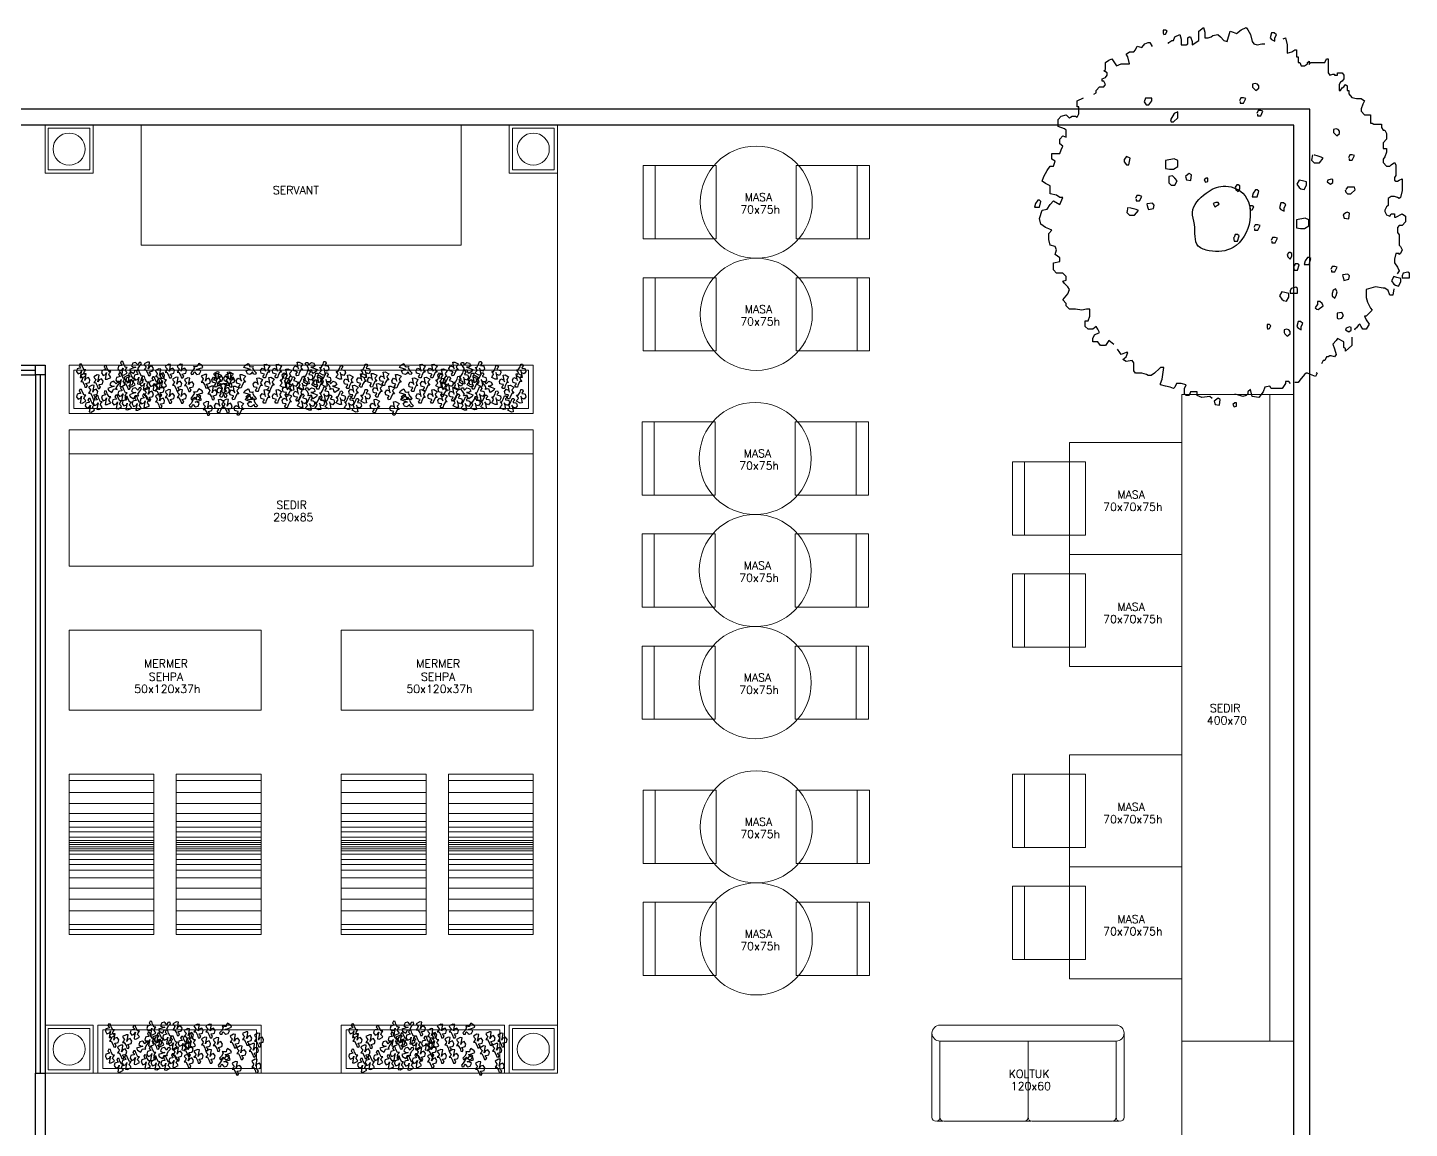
# Model space of a CAD drawing. Header units: centimetres. Extents: x 25718 to 30447, y -4730 to -3356.
# Drawn here: x 29584 to 30447, y -4043 to -3356 of the extents above; entities that cross this region are included whole.
import ezdxf
from ezdxf.enums import TextEntityAlignment as Align

# ---------------------------------------------------------------- set-up
doc = ezdxf.new("R2010")
doc.units = ezdxf.units.CM
doc.linetypes.add('HIDDEN', pattern=[9.525, 6.35, -3.175])
for name, color, linetype in [('HANE_cam', 1, 'Continuous'), ('HANE_kapı', 2, 'Continuous'), ('HANE_merdiven', 3, 'Continuous'), ('mn-yazı2', 11, 'Continuous')]:
    doc.layers.add(name, color=color, linetype=linetype)
doc.layers.add('mn-tefris', color=241, linetype='Continuous', lineweight=20)
doc.styles.add('gotic', font='romanstw.shx', dxfattribs={"width": 0.8})

# ---------------------------------------------------------------- blocks, each defined once
blk = doc.blocks.new('SAND6')
blk.add_line((0.2286, 0.381), (-0.2286, 0.381))
at = {"linetype": 'HIDDEN'}
for p, q in [((-0.2286, 0), (-0.2286, 0.1)), ((0.2286, 0.1), (0.2286, 0)), ((0.2286, 0), (-0.2286, 0))]:
    blk.add_line(p, q, dxfattribs=at)
blk.add_lwpolyline([(0.2286, 0.1), (0.2286, 0.4572), (-0.2286, 0.4572), (-0.2286, 0.1)])
blk = doc.blocks.new('KLT2')
for p, q in [((0.55, -0.05), (-0.55, -0.05)), ((-0.6, -0.625), (-0.6, -0.1)), ((-0.55, -0.15), (0.55, -0.15)), ((-0.55, -0.625), (-0.55, -0.15)), ((0, -0.625), (0, -0.15)), ((0.55, -0.625), (0.55, -0.15)), ((0.6, -0.625), (0.6, -0.1)), ((-0.5304, -0.65), (-0.5694, -0.65)), ((-0.025, -0.65), (-0.525, -0.65)), ((-0.0196, -0.65), (0.0194, -0.65)), ((0.525, -0.65), (0.025, -0.65)), ((0.5696, -0.65), (0.5306, -0.65))]:
    blk.add_line(p, q)
for centre, radius, start, end in [((-0.55, -0.1), 0.05, 90, 270), ((0.55, -0.1), 0.05, 270, 90), ((-0.575, -0.625), 0.025, 180, 0), ((-0.525, -0.625), 0.025, 180, 270), ((-0.025, -0.625), 0.025, 270, 0), ((0.025, -0.625), 0.025, 180, 270.00025), ((0.525, -0.625), 0.025, 270, 0), ((0.575, -0.625), 0.025, 180, 0)]:
    blk.add_arc(centre, radius, start, end)
blk = doc.blocks.new('BRANCHS', base_point=(1.485, 0.588))
for p, q in [((1.515, 0.652), (1.486, 0.637)), ((1.486, 0.637), (1.492, 0.625)), ((1.497, 0.601), (1.486, 0.588)), ((1.486, 0.588), (1.5, 0.588)), ((1.492, 0.625), (1.502, 0.614)), ((1.502, 0.614), (1.497, 0.601)), ((1.5, 0.588), (1.514, 0.563)), ((1.531, 0.65), (1.515, 0.652)), ((1.52, 0.596), (1.526, 0.621)), ((1.529, 0.612), (1.52, 0.596)), ((1.526, 0.621), (1.531, 0.65)), ((1.549, 0.62), (1.529, 0.612)), ((1.529, 0.572), (1.548, 0.576)), ((1.531, 0.565), (1.529, 0.572)), ((1.548, 0.576), (1.557, 0.579)), ((1.562, 0.6), (1.549, 0.62)), ((1.557, 0.579), (1.562, 0.6)), ((1.514, 0.563), (1.521, 0.541)), ((1.521, 0.541), (1.534, 0.54)), ((1.541, 0.554), (1.531, 0.565)), ((1.534, 0.54), (1.541, 0.554))]:
    blk.add_line(p, q)

msp = doc.modelspace()

# ---------------------------------------------------------------- linework, layer by layer
for points in [[(30293.43, -3359.12), (30293.84, -3360.17), (30294.86, -3359.87), (30295.88, -3358.07), (30294.86, -3357.32), (30293.43, -3357.32)], [(30360.22, -3362.12), (30361.04, -3363.18), (30363.07, -3364.23), (30363.07, -3362.12), (30364.09, -3360.32), (30362.67, -3359.12), (30361.04, -3359.12)], [(30349.23, -3392.89), (30349.84, -3393.64), (30351.26, -3394.99), (30353.1, -3393.64), (30353.1, -3392.14), (30352.28, -3391.09), (30350.86, -3390.64), (30349.23, -3391.09), (30349.23, -3391.09)], [(30281.42, -3402.2), (30282.84, -3404), (30284.47, -3404), (30286.31, -3401.6), (30286.31, -3399.79), (30283.86, -3399.79), (30282.44, -3399.79)], [(30297.91, -3413.3), (30298.32, -3414.65), (30299.75, -3414.65), (30302.6, -3412.1), (30302.6, -3408.35), (30300.15, -3409.4)], [(30399.73, -3421.25), (30400.34, -3422.01), (30401.76, -3423.36), (30403.59, -3422.01), (30403.59, -3420.5), (30402.78, -3419.45), (30401.36, -3419), (30399.73, -3419.45), (30399.73, -3419.45)], [(30269, -3438.06), (30269, -3439.71), (30270.42, -3441.52), (30271.85, -3441.52), (30272.87, -3437.31), (30270.42, -3436.26)], [(30294.86, -3438.81), (30294.86, -3443.77), (30297.3, -3444.22), (30299.75, -3444.22), (30302.6, -3442.42), (30302.6, -3438.81), (30300.15, -3437.76)], [(30296.89, -3448.72), (30296.89, -3452.62), (30298.32, -3454.12), (30300.76, -3454.12), (30302.19, -3451.57), (30300.76, -3449.77), (30299.13, -3448.42)], [(30307.28, -3448.72), (30307.89, -3450.82), (30310.74, -3451.27), (30311.15, -3447.67), (30309.72, -3446.92), (30308.91, -3447.37)], [(30318.89, -3450.82), (30319.9, -3452.32), (30321.33, -3451.87), (30321.33, -3449.77), (30320.31, -3449.77)], [(30378.35, -3455.62), (30379.36, -3456.37), (30381.4, -3456.82), (30382.83, -3454.27), (30382.83, -3452.02), (30380.38, -3451.42), (30378.35, -3450.97), (30376.92, -3453.52)], [(30396.26, -3451.12), (30395.86, -3452.17), (30397.89, -3453.52), (30399.32, -3452.47), (30399.32, -3450.67), (30398.3, -3450.37)], [(30338.43, -3455.32), (30338.84, -3456.82), (30340.27, -3458.17), (30341.29, -3456.37), (30341.29, -3454.57), (30340.27, -3453.97), (30339.45, -3453.97)], [(30349.63, -3459.22), (30349.02, -3461.48), (30351.06, -3461.48), (30352.08, -3461.48), (30353.1, -3457.87), (30352.08, -3457.12), (30351.06, -3457.12)], [(30213.61, -3465.68), (30213, -3467.93), (30215.04, -3467.93), (30216.06, -3467.93), (30217.07, -3464.33), (30216.06, -3463.58), (30215.04, -3463.58)], [(30324.59, -3465.53), (30325.61, -3467.63), (30328.46, -3465.98), (30327.64, -3464.93), (30326.22, -3464.93)], [(30347.6, -3468.83), (30348, -3469.88), (30349.02, -3469.58), (30350.04, -3467.78), (30349.02, -3467.03), (30347.6, -3467.03)], [(30366.13, -3468.23), (30366.94, -3469.28), (30368.98, -3470.33), (30368.98, -3468.23), (30370, -3466.43), (30368.57, -3465.23), (30366.94, -3465.23)], [(30376.72, -3475.88), (30376.72, -3480.84), (30379.16, -3481.29), (30381.6, -3481.29), (30384.45, -3479.48), (30384.45, -3475.88), (30382.01, -3474.83)], [(30405.83, -3472.73), (30406.45, -3474.83), (30409.3, -3475.28), (30409.7, -3471.68), (30408.28, -3470.93), (30407.46, -3471.38)], [(30370.91, -3497.49), (30371.31, -3498.99), (30372.74, -3500.35), (30373.76, -3498.54), (30373.76, -3496.74), (30372.74, -3496.14), (30371.92, -3496.14)], [(30382.1, -3501.4), (30381.49, -3503.65), (30383.53, -3503.65), (30384.55, -3503.65), (30385.57, -3500.04), (30384.55, -3499.29), (30383.53, -3499.29)], [(30437.4, -3515.95), (30438.42, -3516.7), (30440.45, -3517.15), (30441.88, -3514.6), (30441.88, -3512.35), (30439.43, -3511.75), (30437.4, -3511.3), (30435.97, -3513.85)], [(30442.69, -3512.05), (30444.73, -3512.05), (30447.17, -3512.05), (30447.17, -3509.2), (30446.15, -3508.45), (30443.3, -3509.2), (30442.69, -3510.7)], [(30367.44, -3525.41), (30368.46, -3526.16), (30370.5, -3526.61), (30371.92, -3524.06), (30371.92, -3521.81), (30369.48, -3521.21), (30367.44, -3520.76), (30366.02, -3523.31)], [(30372.74, -3521.51), (30374.77, -3521.51), (30377.22, -3521.51), (30377.22, -3518.65), (30376.2, -3517.9), (30373.35, -3518.65), (30372.74, -3520.16)], [(30399.01, -3521.81), (30399.01, -3523.31), (30400.63, -3524.81), (30401.45, -3523.01), (30402.06, -3520.76), (30401.04, -3518.95), (30399.62, -3519.7)], [(30402.06, -3534.11), (30402.06, -3537.26), (30402.87, -3537.56), (30404.91, -3537.26), (30405.93, -3535.46), (30404.91, -3533.66)], [(30358.28, -3542.97), (30358.69, -3544.02), (30359.71, -3543.72), (30360.72, -3541.92), (30359.71, -3541.17), (30358.28, -3541.17)], [(30368.87, -3546.27), (30369.48, -3547.02), (30370.91, -3548.37), (30372.74, -3547.02), (30372.74, -3545.52), (30371.92, -3544.47), (30370.5, -3544.02), (30368.87, -3544.47), (30368.87, -3544.47)], [(30376.81, -3542.37), (30377.62, -3543.42), (30379.66, -3544.47), (30379.66, -3542.37), (30380.68, -3540.57), (30379.25, -3539.36), (30377.62, -3539.36)], [(30407.76, -3543.42), (30407.35, -3544.47), (30409.39, -3545.82), (30410.82, -3544.77), (30410.82, -3542.97), (30409.8, -3542.67)], [(30325.2, -3589.04), (30325.81, -3591.14), (30328.66, -3591.59), (30329.07, -3587.99), (30327.64, -3587.24), (30326.83, -3587.69)], [(30336.81, -3591.14), (30337.82, -3592.64), (30339.25, -3592.19), (30339.25, -3590.09), (30338.23, -3590.09)]]:
    msp.add_lwpolyline(points, close=True)
for points in [[(30296.55, -3365.64), (30296.89, -3365.13), (30298.73, -3363.78), (30299.75, -3363.78), (30300.76, -3361.52), (30303.82, -3360.17), (30304.63, -3363.03), (30304.63, -3366.63), (30305.65, -3366.63), (30307.69, -3366.63), (30308.71, -3365.88), (30308.71, -3362.28), (30309.72, -3361.52), (30310.54, -3361.52), (30311.56, -3364.53), (30311.56, -3366.63), (30315.63, -3363.78), (30315.63, -3357.92), (30318.48, -3355.82), (30319.5, -3358.67), (30319.5, -3362.28), (30321.53, -3362.28), (30321.53, -3362.28), (30323.37, -3361.52), (30324.38, -3360.77), (30327.44, -3360.17), (30329.27, -3361.52), (30331.31, -3363.78), (30333.34, -3364.53), (30335.18, -3357.92), (30337.21, -3358.67), (30339.25, -3359.42), (30342.1, -3357.17), (30345.15, -3355.82), (30346.17, -3357.17), (30348, -3360.17), (30349.02, -3364.53), (30350.04, -3365.88), (30352.08, -3366.63), (30354.93, -3365.88), (30356.96, -3365.88)], [(30250.16, -3397.37), (30251.49, -3396.49), (30251.49, -3394.99), (30253.52, -3392.74), (30254.34, -3392.74), (30255.35, -3392.74), (30256.37, -3392.74), (30257.39, -3391.39), (30256.37, -3389.14), (30255.35, -3389.14), (30255.35, -3387.79), (30257.39, -3387.04), (30258.41, -3385.54), (30258.41, -3384.04), (30256.37, -3382.69), (30256.37, -3382.69), (30256.37, -3382.69), (30257.39, -3381.94), (30257.39, -3380.43), (30257.39, -3377.58), (30259.43, -3376.08), (30261.26, -3375.33), (30264.31, -3379.68), (30267.17, -3378.33), (30272.26, -3378.33), (30271.24, -3373.98), (30270.22, -3372.48), (30272.26, -3370.98), (30275.11, -3370.98), (30276.12, -3369.63), (30277.14, -3367.38), (30279.99, -3368.13), (30282.03, -3365.88), (30284.07, -3365.13), (30285.08, -3365.13), (30286.58, -3367.58)], [(30368.4, -3362.81), (30369.79, -3362.28), (30370.81, -3366.63), (30370.81, -3371.73), (30373.66, -3370.98), (30375.7, -3369.63), (30376.72, -3369.63), (30376.72, -3373.98), (30376.72, -3373.98), (30377.73, -3373.98), (30377.73, -3376.08), (30377.73, -3377.58), (30377.73, -3377.58), (30378.75, -3377.58), (30379.57, -3379.68), (30381.6, -3379.68), (30383.64, -3378.33), (30383.64, -3377.58), (30384.66, -3376.83), (30384.66, -3378.93), (30385.47, -3377.58), (30387.51, -3377.58), (30387.51, -3377.58), (30388.53, -3377.58), (30390.56, -3377.58), (30392.4, -3377.58), (30392.4, -3377.58), (30394.43, -3377.58), (30395.45, -3375.33), (30396.47, -3375.33), (30396.47, -3377.58), (30396.47, -3381.18), (30396.47, -3383.44), (30396.47, -3384.04), (30397.49, -3385.54), (30399.32, -3384.79), (30400.34, -3384.79), (30400.34, -3385.54), (30402.37, -3385.54), (30402.37, -3384.04), (30402.37, -3384.04), (30404.21, -3384.04), (30405.22, -3384.04), (30406.24, -3385.54), (30406.24, -3387.79), (30405.22, -3389.14), (30404.21, -3389.89), (30403.39, -3391.39), (30403.39, -3393.49), (30403.39, -3394.99), (30404.21, -3394.99), (30404.21, -3394.99), (30405.22, -3393.49), (30406.24, -3392.74), (30407.26, -3391.39), (30407.26, -3391.39), (30408.28, -3392.14), (30408.28, -3394.99), (30408.28, -3394.99), (30409.3, -3394.99), (30409.3, -3394.99), (30409.3, -3397.24), (30411.13, -3399.34), (30414.18, -3400.09), (30416.22, -3400.09), (30417.03, -3400.09), (30419.07, -3401.6), (30418.05, -3403.7), (30417.03, -3406.55), (30417.03, -3408.05), (30419.07, -3410.3), (30421.11, -3410.3), (30422.94, -3410.3), (30422.94, -3415.4), (30423.96, -3415.4), (30424.98, -3416), (30427.01, -3416), (30429.86, -3416), (30429.86, -3418.25), (30430.88, -3419.75), (30431.9, -3419.75), (30432.92, -3421.86), (30432.92, -3425.46), (30430.88, -3427.71), (30430.88, -3429.81), (30430.88, -3431.31), (30432.92, -3431.31), (30432.92, -3433.56), (30431.9, -3436.41), (30430.88, -3437.91), (30430.88, -3440.01), (30432.92, -3442.27), (30434.95, -3442.27), (30435.77, -3441.52), (30435.77, -3441.52), (30437.8, -3440.01), (30437.8, -3440.01), (30438.82, -3441.52), (30438.82, -3443.02), (30438.82, -3446.62), (30438.82, -3448.12), (30437.8, -3449.47), (30437.8, -3450.97), (30438.82, -3451.72), (30439.84, -3451.72), (30440.86, -3450.97), (30442.69, -3450.22), (30442.69, -3453.07), (30442.69, -3453.82), (30442.69, -3457.42), (30441.67, -3461.93), (30440.86, -3462.53), (30439.84, -3461.93), (30437.8, -3461.18), (30435.77, -3461.18), (30433.94, -3462.53), (30433.94, -3464.03), (30433.94, -3464.03), (30433.94, -3466.88), (30432.92, -3467.63), (30431.9, -3469.88), (30431.9, -3470.63), (30432.92, -3472.73), (30434.95, -3473.48), (30435.77, -3471.98), (30437.8, -3471.98), (30437.8, -3474.23), (30438.82, -3474.23), (30442.69, -3471.98), (30444.73, -3473.48), (30444.73, -3477.08), (30442.69, -3479.33), (30440.86, -3479.33), (30439.84, -3480.69), (30439.84, -3483.69), (30440.86, -3485.19), (30440.86, -3486.54), (30440.86, -3490.14), (30440.86, -3491.64), (30441.67, -3492.39), (30442.69, -3494.49), (30441.67, -3496.74), (30440.86, -3497.49), (30440.86, -3496.74), (30438.82, -3496.74), (30437.8, -3500.35), (30437.8, -3502.6), (30439.84, -3505.45), (30440.86, -3507.7), (30439.53, -3509.56)], [(30262.57, -3553.66), (30259.43, -3551.22), (30257.39, -3554.22), (30254.34, -3554.22), (30252.5, -3551.97), (30249.45, -3551.97), (30249.45, -3550.47), (30249.45, -3549.87), (30250.47, -3547.62), (30253.52, -3546.12), (30252.5, -3544.02), (30251.49, -3542.52), (30249.45, -3544.02), (30246.6, -3544.02), (30244.56, -3542.52), (30244.56, -3538.91), (30246.6, -3538.91), (30247.62, -3535.91), (30247.62, -3531.56), (30245.58, -3531.56), (30242.53, -3532.31), (30238.66, -3531.56), (30234.79, -3531.56), (30232.75, -3529.46), (30232.75, -3527.96), (30230.72, -3525.86), (30233.77, -3522.11), (30234.79, -3519.25), (30233.77, -3517.75), (30231.73, -3515.65), (30230.72, -3514.15), (30232.75, -3513.4), (30232.75, -3511.3), (30230.72, -3509.05), (30226.85, -3509.05), (30224.81, -3506.95), (30224.81, -3502.6), (30228.88, -3501.85), (30228.88, -3499.59), (30225.83, -3497.49), (30226.85, -3494.49), (30225.83, -3492.39), (30222.77, -3491.64), (30221.96, -3488.04), (30221.96, -3484.44), (30223.79, -3482.19), (30221.96, -3481.44), (30219.92, -3480.69), (30216.87, -3478.58), (30216.06, -3474.98), (30217.89, -3469.88), (30220.94, -3469.13), (30222.77, -3466.28), (30224.81, -3464.03), (30228.88, -3466.28), (30230.72, -3461.93), (30228.88, -3461.93), (30226.85, -3460.42), (30222.77, -3459.67), (30222.77, -3456.82), (30222.77, -3454.57), (30219.92, -3453.07), (30217.89, -3451.72), (30218.91, -3448.72), (30220.94, -3445.12), (30222.77, -3442.27), (30224.81, -3442.27), (30225.83, -3439.26), (30223.79, -3437.91), (30223.79, -3434.31), (30226.85, -3434.31), (30228.88, -3434.31), (30229.7, -3432.06), (30230.72, -3429.81), (30228.88, -3428.46), (30228.88, -3425.46), (30230.72, -3423.36), (30232.75, -3424.11), (30232.75, -3419.75), (30231.73, -3419), (30227.87, -3417.5), (30227.87, -3416), (30227.87, -3413.15), (30229.7, -3411.05), (30232.75, -3410.3), (30234.79, -3412.4), (30235.6, -3411.65), (30236.62, -3411.05), (30238.66, -3411.05), (30239.68, -3411.65), (30240.69, -3409.55), (30240.69, -3405.2), (30239.68, -3405.2), (30239.68, -3401.6), (30243.72, -3399.73)], [(30341.49, -3401.9), (30341.49, -3402.95), (30343.53, -3402.95), (30344.95, -3400.09), (30343.53, -3399.64), (30341.9, -3399.64), (30341.08, -3401.44)], [(30352.28, -3409.85), (30352.28, -3410.9), (30354.32, -3410.9), (30355.74, -3408.05), (30354.32, -3407.6), (30352.69, -3407.6), (30351.87, -3409.4)], [(30386.69, -3435.21), (30386.08, -3438.51), (30387.71, -3440.16), (30390.97, -3440.16), (30393.41, -3437.31), (30391.99, -3436.71), (30389.54, -3435.96), (30388.12, -3435.51), (30387.71, -3435.51)], [(30409.5, -3437.46), (30409.5, -3438.51), (30411.54, -3438.51), (30412.96, -3435.66), (30411.54, -3435.21), (30409.91, -3435.21), (30409.09, -3437.01)], [(30276.53, -3462.98), (30276.53, -3464.03), (30278.57, -3464.03), (30279.99, -3461.18), (30278.57, -3460.72), (30276.94, -3460.72), (30276.12, -3462.53)], [(30407.06, -3457.12), (30407.46, -3458.47), (30408.48, -3459.67), (30410.52, -3459.67), (30413.37, -3457.12), (30412.96, -3455.32), (30410.93, -3455.32), (30408.48, -3455.32), (30407.46, -3456.82)], [(30271.24, -3467.93), (30270.63, -3471.23), (30272.26, -3472.88), (30275.51, -3472.88), (30277.96, -3470.03), (30276.53, -3469.43), (30274.09, -3468.68), (30272.66, -3468.23), (30272.26, -3468.23)], [(30283.25, -3466.13), (30283.86, -3468.23), (30284.27, -3469.43), (30287.32, -3468.68), (30287.73, -3466.58), (30286.71, -3465.38), (30283.25, -3465.83)], [(30337.42, -3486.84), (30337.82, -3489.09), (30339.86, -3489.09), (30340.88, -3485.79), (30339.86, -3485.04), (30338.43, -3485.04), (30337.82, -3486.84)], [(30350.45, -3481.14), (30350.45, -3482.19), (30352.48, -3482.19), (30353.91, -3479.33), (30352.48, -3478.88), (30350.86, -3478.88), (30350.04, -3480.69)], [(30361.24, -3489.09), (30361.24, -3490.14), (30363.28, -3490.14), (30364.7, -3487.29), (30363.28, -3486.84), (30361.65, -3486.84), (30360.83, -3488.64)], [(30374.77, -3505), (30375.18, -3507.25), (30377.22, -3507.25), (30378.24, -3503.95), (30377.22, -3503.2), (30375.79, -3503.2), (30375.18, -3505)], [(30398.6, -3507.25), (30398.6, -3508.3), (30400.63, -3508.3), (30402.06, -3505.45), (30400.63, -3505), (30399.01, -3505), (30398.19, -3506.8)], [(30405.32, -3510.4), (30405.93, -3512.5), (30406.34, -3513.7), (30409.39, -3512.95), (30409.8, -3510.85), (30408.78, -3509.65), (30405.32, -3510.1)], [(30437.56, -3519), (30436.79, -3522.86), (30434.95, -3522.86), (30433.94, -3520.01), (30431.9, -3518.5), (30430.88, -3518.5), (30425.99, -3517.75), (30420.09, -3519.25), (30420.09, -3522.11), (30420.09, -3524.36), (30421.11, -3527.21), (30422.94, -3530.96), (30423.96, -3532.31), (30420.09, -3535.91), (30419.07, -3535.91), (30420.09, -3538.16), (30422.12, -3541.02), (30420.09, -3544.02), (30418.05, -3544.02), (30417.03, -3542.52), (30416.22, -3541.02), (30415.2, -3541.77), (30414.18, -3543.27), (30413.17, -3544.02), (30412.88, -3544.63)], [(30388.42, -3530.81), (30389.44, -3531.56), (30390.25, -3531.86), (30393.3, -3529.46), (30392.69, -3527.96), (30391.27, -3526.91), (30389.84, -3526.91), (30389.84, -3528.71), (30388.42, -3530.51)], [(30411.13, -3549.12), (30411.13, -3551.22), (30411.13, -3554.22), (30407.26, -3557.82), (30407.26, -3557.82), (30407.26, -3556.32), (30406.24, -3555.57), (30406.24, -3555.57), (30406.24, -3554.82), (30406.24, -3551.97), (30402.37, -3549.87), (30402.37, -3549.87), (30401.36, -3551.22), (30399.32, -3553.47), (30400.34, -3556.32), (30401.36, -3559.93), (30400.34, -3561.43), (30398.3, -3560.68), (30397.49, -3560.68), (30396.47, -3561.43), (30395.45, -3561.43), (30394.43, -3563.68), (30393.41, -3563.68), (30392.36, -3565.76)], [(30324.03, -3587.28), (30322.55, -3586.19), (30317.46, -3586.79), (30314.61, -3585.44), (30314.61, -3583.19), (30313.59, -3583.19), (30310.54, -3583.19), (30309.72, -3585.44), (30307.69, -3585.44), (30306.67, -3584.69), (30306.67, -3582.44), (30306.67, -3581.09), (30307.69, -3578.83), (30304.63, -3578.08), (30301.78, -3578.08), (30300.76, -3580.34), (30299.75, -3581.09), (30297.71, -3580.34), (30294.86, -3579.59), (30291.8, -3578.83), (30291.8, -3578.08), (30292.82, -3575.23), (30293.84, -3568.03), (30291.8, -3568.03), (30290.99, -3568.63), (30287.94, -3571.63), (30285.9, -3572.98), (30284.07, -3572.98), (30283.05, -3572.38), (30279.99, -3571.63), (30276.12, -3571.63), (30275.11, -3570.13), (30275.11, -3568.63), (30275.11, -3565.03), (30274.09, -3563.68), (30270.22, -3564.28), (30268.18, -3562.93), (30269.2, -3562.18), (30270.22, -3561.43), (30271.24, -3558.57), (30270.22, -3558.57), (30267.17, -3559.93), (30266.35, -3558.57), (30264.96, -3556.59)], [(30388.88, -3571.15), (30389.54, -3571.63), (30388.53, -3573.73), (30385.47, -3572.38), (30383.64, -3571.63), (30382.62, -3571.63), (30381.6, -3572.38), (30378.75, -3575.98), (30377.73, -3577.48), (30376.72, -3577.48), (30375.7, -3577.48)], [(30372.85, -3578.08), (30371.83, -3576.73), (30369.79, -3576.73), (30369.79, -3578.08), (30367.76, -3581.09), (30360.83, -3581.09), (30360.02, -3579.59), (30356.96, -3580.34), (30355.95, -3583.19), (30353.1, -3586.79), (30349.02, -3586.19), (30348, -3581.84), (30346.17, -3583.19), (30346.17, -3584.69), (30345.15, -3585.44), (30343.12, -3586.19), (30343.12, -3586.19), (30341.29, -3585.44), (30338.23, -3584.69)]]:
    msp.add_lwpolyline(points)
at = {"layer": 'HANE_cam'}
for p, q in [((28621.45, -3566.64), (29588.95, -3566.64)), ((28621.45, -3569.64), (29588.95, -3569.64)), ((28621.45, -3572.64), (29588.95, -3572.64)), ((29588.95, -3572.64), (29588.95, -4008.64)), ((29591.95, -3572.64), (29591.95, -4008.64)), ((29594.95, -3572.64), (29594.95, -4008.64))]:
    msp.add_line(p, q, dxfattribs=at)
msp.add_lwpolyline([(29588.95, -3572.64), (29588.95, -3566.64), (29594.95, -3566.64), (29594.95, -3572.64)], close=True, dxfattribs=at)
at = {"layer": 'HANE_kapı'}
msp.add_lwpolyline([(29588.95, -4208.64), (29588.95, -4008.64), (29594.95, -4008.64), (29594.95, -4208.64)], close=True, dxfattribs=at)
at = {"layer": 'HANE_merdiven'}
for points in [[(29594.95, -4670.64), (30384.95, -4670.64), (30384.95, -3406.64), (28499.95, -3406.64)], [(29594.95, -4660.64), (30374.95, -4660.64), (30374.95, -3416.64), (28499.95, -3416.64)]]:
    msp.add_lwpolyline(points, dxfattribs=at)
msp.add_open_spline([(30322.15, -3495.09), (30327.49, -3496.06), (30339.87, -3494.91), (30349.75, -3477.39), (30346.45, -3458.34), (30330.98, -3453.08), (30319.13, -3458.91), (30309.74, -3468.81), (30314.16, -3480.4), (30311.95, -3492.25), (30319.5, -3494.62), (30322.15, -3495.09)], degree=3, knots=[0, 0, 0, 0, 15.013975, 35.07915, 52.500176, 65.470334, 77.07362, 91.77991, 99.451542, 113.109003, 120.544462, 120.544462, 120.544462, 120.544462], dxfattribs=at)
at = {"layer": 'mn-tefris'}
for p, q in [((30304.95, -4660.64), (30304.95, -3584.81)), ((30304.95, -3584.81), (30374.95, -3584.81)), ((30359.95, -3584.81), (30359.95, -3988.64)), ((29609.95, -3825.91), (29662.95, -3825.91)), ((29676.95, -3825.91), (29729.95, -3825.91)), ((29779.95, -3825.91), (29832.95, -3825.91)), ((29846.95, -3825.91), (29899.95, -3825.91)), ((29609.95, -3833.3), (29662.95, -3833.3)), ((29609.95, -3840.18), (29662.95, -3840.18)), ((29676.95, -3833.3), (29729.95, -3833.3)), ((29676.95, -3840.18), (29729.95, -3840.18)), ((29779.95, -3833.3), (29832.95, -3833.3)), ((29779.95, -3840.18), (29832.95, -3840.18)), ((29846.95, -3833.3), (29899.95, -3833.3)), ((29846.95, -3840.18), (29899.95, -3840.18)), ((29609.95, -3846.55), (29662.95, -3846.55)), ((29676.95, -3846.55), (29729.95, -3846.55)), ((29779.95, -3846.55), (29832.95, -3846.55)), ((29846.95, -3846.55), (29899.95, -3846.55)), ((29609.95, -3851.39), (29662.95, -3851.39)), ((29609.95, -3854.96), (29662.95, -3854.96)), ((29609.95, -3858.02), (29662.95, -3858.02)), ((29676.95, -3851.39), (29729.95, -3851.39)), ((29676.95, -3854.96), (29729.95, -3854.96)), ((29676.95, -3858.02), (29729.95, -3858.02)), ((29779.95, -3851.39), (29832.95, -3851.39)), ((29779.95, -3854.96), (29832.95, -3854.96)), ((29779.95, -3858.02), (29832.95, -3858.02)), ((29846.95, -3851.39), (29899.95, -3851.39)), ((29846.95, -3854.96), (29899.95, -3854.96)), ((29846.95, -3858.02), (29899.95, -3858.02)), ((29609.95, -3861.33), (29662.95, -3861.33)), ((29609.95, -3863.37), (29662.95, -3863.37)), ((29609.95, -3864.64), (29662.95, -3864.64)), ((29609.95, -3865.92), (29662.95, -3865.92)), ((29676.95, -3861.33), (29729.95, -3861.33)), ((29676.95, -3863.37), (29729.95, -3863.37)), ((29676.95, -3864.64), (29729.95, -3864.64)), ((29676.95, -3865.92), (29729.95, -3865.92)), ((29779.95, -3861.33), (29832.95, -3861.33)), ((29779.95, -3863.37), (29832.95, -3863.37)), ((29779.95, -3864.64), (29832.95, -3864.64)), ((29779.95, -3865.92), (29832.95, -3865.92)), ((29846.95, -3861.33), (29899.95, -3861.33)), ((29846.95, -3863.37), (29899.95, -3863.37)), ((29846.95, -3864.64), (29899.95, -3864.64)), ((29846.95, -3865.92), (29899.95, -3865.92)), ((29609.95, -3867.32), (29662.95, -3867.32)), ((29609.95, -3868.59), (29662.95, -3868.59)), ((29609.95, -3869.87), (29662.95, -3869.87)), ((29609.95, -3871.91), (29662.95, -3871.91)), ((29609.95, -3875.22), (29662.95, -3875.22)), ((29676.95, -3867.32), (29729.95, -3867.32)), ((29676.95, -3868.59), (29729.95, -3868.59)), ((29676.95, -3869.87), (29729.95, -3869.87)), ((29676.95, -3871.91), (29729.95, -3871.91)), ((29676.95, -3875.22), (29729.95, -3875.22)), ((29779.95, -3867.32), (29832.95, -3867.32)), ((29779.95, -3868.59), (29832.95, -3868.59)), ((29779.95, -3869.87), (29832.95, -3869.87)), ((29779.95, -3871.91), (29832.95, -3871.91)), ((29779.95, -3875.22), (29832.95, -3875.22)), ((29846.95, -3867.32), (29899.95, -3867.32)), ((29846.95, -3868.59), (29899.95, -3868.59)), ((29846.95, -3869.87), (29899.95, -3869.87)), ((29846.95, -3871.91), (29899.95, -3871.91)), ((29846.95, -3875.22), (29899.95, -3875.22)), ((29609.95, -3878.28), (29662.95, -3878.28)), ((29609.95, -3881.85), (29662.95, -3881.85)), ((29676.95, -3878.28), (29729.95, -3878.28)), ((29676.95, -3881.85), (29729.95, -3881.85)), ((29779.95, -3878.28), (29832.95, -3878.28)), ((29779.95, -3881.85), (29832.95, -3881.85)), ((29846.95, -3878.28), (29899.95, -3878.28)), ((29846.95, -3881.85), (29899.95, -3881.85)), ((29609.95, -3886.69), (29662.95, -3886.69)), ((29676.95, -3886.69), (29729.95, -3886.69)), ((29779.95, -3886.69), (29832.95, -3886.69)), ((29846.95, -3886.69), (29899.95, -3886.69)), ((29609.95, -3893.06), (29662.95, -3893.06)), ((29609.95, -3899.94), (29662.95, -3899.94)), ((29676.95, -3893.06), (29729.95, -3893.06)), ((29676.95, -3899.94), (29729.95, -3899.94)), ((29779.95, -3893.06), (29832.95, -3893.06)), ((29779.95, -3899.94), (29832.95, -3899.94)), ((29846.95, -3893.06), (29899.95, -3893.06)), ((29846.95, -3899.94), (29899.95, -3899.94)), ((29609.95, -3907.33), (29662.95, -3907.33)), ((29676.95, -3907.33), (29729.95, -3907.33)), ((29779.95, -3907.33), (29832.95, -3907.33)), ((29846.95, -3907.33), (29899.95, -3907.33)), ((29609.95, -3915.84), (29662.95, -3915.84)), ((29676.95, -3915.84), (29729.95, -3915.84)), ((29779.95, -3915.84), (29832.95, -3915.84)), ((29846.95, -3915.84), (29899.95, -3915.84)), ((29609.95, -3918.92), (29662.95, -3918.92)), ((29676.95, -3918.92), (29729.95, -3918.92)), ((29779.95, -3918.92), (29832.95, -3918.92)), ((29846.95, -3918.92), (29899.95, -3918.92)), ((30374.95, -3988.64), (30304.95, -3988.64)), ((29594.95, -4008.64), (29588.95, -4008.64)), ((30304.95, -4208.64), (30304.95, -4008.64))]:
    msp.add_line(p, q, dxfattribs=at)
for points in [[(29594.95, -3566.64), (28621.45, -3566.64), (28621.45, -3416.64), (29594.95, -3416.64), (29594.95, -3446.64)], [(29594.95, -3566.64), (29594.95, -4008.64), (29914.95, -4008.64), (29914.95, -3416.64), (29594.95, -3416.64), (29594.95, -3446.64)]]:
    msp.add_lwpolyline(points, dxfattribs=at)
for points in [[(29624.95, -3446.64), (29624.95, -3416.64), (29594.95, -3416.64), (29594.95, -3446.64)], [(29654.95, -3416.64), (29654.95, -3491.64), (29854.95, -3491.64), (29854.95, -3416.64)], [(29914.95, -3446.64), (29914.95, -3416.64), (29884.95, -3416.64), (29884.95, -3446.64)], [(29622.95, -3444.64), (29622.95, -3418.64), (29596.95, -3418.64), (29596.95, -3444.64)], [(29912.95, -3444.64), (29912.95, -3418.64), (29886.95, -3418.64), (29886.95, -3444.64)], [(29899.95, -3566.64), (29899.95, -3596.64), (29609.95, -3596.64), (29609.95, -3566.64)], [(29612.95, -3593.64), (29612.95, -3569.64), (29896.95, -3569.64), (29896.95, -3593.64)], [(29609.95, -3622.01), (29609.95, -3607.01), (29899.95, -3607.01), (29899.95, -3622.01)], [(30234.95, -3684.81), (30304.95, -3684.81), (30304.95, -3614.81), (30234.95, -3614.81)], [(29899.95, -3692.01), (29899.95, -3622.01), (29609.95, -3622.01), (29609.95, -3692.01)], [(30234.95, -3754.81), (30304.95, -3754.81), (30304.95, -3684.81), (30234.95, -3684.81)], [(29729.95, -3782.01), (29729.95, -3732.01), (29609.95, -3732.01), (29609.95, -3782.01)], [(29899.95, -3782.01), (29899.95, -3732.01), (29779.95, -3732.01), (29779.95, -3782.01)], [(30234.95, -3879.81), (30304.95, -3879.81), (30304.95, -3809.81), (30234.95, -3809.81)], [(29662.95, -3922.01), (29662.95, -3822.01), (29609.95, -3822.01), (29609.95, -3922.01)], [(29729.95, -3922.01), (29729.95, -3822.01), (29676.95, -3822.01), (29676.95, -3922.01)], [(29832.95, -3922.01), (29832.95, -3822.01), (29779.95, -3822.01), (29779.95, -3922.01)], [(29899.95, -3922.01), (29899.95, -3822.01), (29846.95, -3822.01), (29846.95, -3922.01)], [(30234.95, -3949.81), (30304.95, -3949.81), (30304.95, -3879.81), (30234.95, -3879.81)], [(29624.95, -4008.64), (29624.95, -3978.64), (29594.95, -3978.64), (29594.95, -4008.64)], [(29729.95, -3978.64), (29729.95, -4008.64), (29627.95, -4008.64), (29627.95, -3978.64)], [(29779.95, -3978.64), (29779.95, -4008.64), (29881.95, -4008.64), (29881.95, -3978.64)], [(29914.95, -4008.64), (29914.95, -3978.64), (29884.95, -3978.64), (29884.95, -4008.64)], [(29622.95, -4006.64), (29622.95, -3980.64), (29596.95, -3980.64), (29596.95, -4006.64)], [(29630.95, -4005.64), (29630.95, -3981.64), (29726.95, -3981.64), (29726.95, -4005.64)], [(29878.95, -4005.64), (29878.95, -3981.64), (29782.95, -3981.64), (29782.95, -4005.64)], [(29912.95, -4006.64), (29912.95, -3980.64), (29886.95, -3980.64), (29886.95, -4006.64)]]:
    msp.add_lwpolyline(points, close=True, dxfattribs=at)
for centre, radius in [((29609.95, -3431.64), 10), ((29899.95, -3431.64), 10), ((30039.23, -3464.81), 35), ((30039.23, -3534.81), 35), ((30038.57, -3624.81), 35), ((30038.57, -3694.81), 35), ((30038.57, -3764.81), 35), ((30039.23, -3854.81), 35), ((30039.23, -3924.81), 35), ((29609.95, -3993.64), 10), ((29899.95, -3993.64), 10)]:
    msp.add_circle(centre, radius, dxfattribs=at)

# ---------------------------------------------------------------- block references
for p, xscale, yscale, zscale, rotation in [((29646.33, -3567.92), 76.19999999988067, 76.19999999988067, 76.19999999988067, 180), ((29653.56, -3569.89), 76.20000000008304, 76.20000000008304, 76.20000000008304, 120.00000000007), ((29759.15, -3569.89), -76.20000000008304, 76.20000000008304, 76.20000000008304, 239.99999999993), ((29766.37, -3567.92), -76.19999999988067, 76.19999999988067, 76.19999999988067, 180), ((29856.35, -3569.89), -76.20000000008304, 76.20000000008304, 76.20000000008304, 239.99999999993), ((29863.57, -3567.92), -76.19999999988067, 76.19999999988067, 76.19999999988067, 180), ((29620.48, -3569.56), 76.19999999988067, 76.19999999988067, 76.19999999988067, 180), ((29636.04, -3570.5), 76.19999999988067, 76.19999999988067, 76.19999999988067, 180), ((29645.13, -3574.92), 76.19999999988067, 76.19999999988067, 76.19999999988067, 180), ((29651.26, -3575.16), 76.19999999988067, 76.19999999988067, 76.19999999988067, 180), ((29656.3, -3573.52), 76.19999999988067, 76.19999999988067, 76.19999999988067, 180), ((29670.95, -3575.77), 76.19999999988067, 76.19999999988067, 76.19999999988067, 180), ((29687.65, -3567.28), 76.20000000008301, 76.20000000008301, 76.20000000008301, 300.00000000007), ((29725.06, -3567.28), -76.20000000008301, 76.20000000008301, 76.20000000008301, 59.99999999993), ((29741.76, -3575.77), -76.19999999988067, 76.19999999988067, 76.19999999988067, 180), ((29756.41, -3573.52), -76.19999999988067, 76.19999999988067, 76.19999999988067, 180), ((29761.44, -3575.16), -76.19999999988067, 76.19999999988067, 76.19999999988067, 180), ((29767.58, -3574.92), -76.19999999988067, 76.19999999988067, 76.19999999988067, 180), ((29776.66, -3570.5), -76.19999999988067, 76.19999999988067, 76.19999999988067, 180), ((29792.22, -3569.56), -76.19999999988067, 76.19999999988067, 76.19999999988067, 180), ((29822.26, -3567.28), -76.20000000008301, 76.20000000008301, 76.20000000008301, 59.99999999993), ((29838.96, -3575.77), -76.19999999988067, 76.19999999988067, 76.19999999988067, 180), ((29853.61, -3573.52), -76.19999999988067, 76.19999999988067, 76.19999999988067, 180), ((29858.65, -3575.16), -76.19999999988067, 76.19999999988067, 76.19999999988067, 180), ((29864.78, -3574.92), -76.19999999988067, 76.19999999988067, 76.19999999988067, 180), ((29873.87, -3570.5), -76.19999999988067, 76.19999999988067, 76.19999999988067, 180), ((29889.42, -3569.56), -76.19999999988067, 76.19999999988067, 76.19999999988067, 180), ((29620.48, -3585.39), 76.19999999988067, 76.19999999988067, 76.19999999988067, 180), ((29639.98, -3581.73), 76.20000000008304, 76.20000000008304, 76.20000000008304, 120.00000000007), ((29646.33, -3583.75), 76.19999999988067, 76.19999999988067, 76.19999999988067, 180), ((29653.56, -3585.72), 76.20000000008304, 76.20000000008304, 76.20000000008304, 120.00000000007), ((29659.77, -3577.17), 76.19999999988067, 76.19999999988067, 76.19999999988067, 180), ((29665.91, -3577.41), 76.19999999988067, 76.19999999988067, 76.19999999988067, 180), ((29687.65, -3583.11), 76.20000000008301, 76.20000000008301, 76.20000000008301, 300.00000000007), ((29725.06, -3583.11), -76.20000000008301, 76.20000000008301, 76.20000000008301, 59.99999999993), ((29746.79, -3577.41), -76.19999999988067, 76.19999999988067, 76.19999999988067, 180), ((29752.93, -3577.17), -76.19999999988067, 76.19999999988067, 76.19999999988067, 180), ((29759.15, -3585.72), -76.20000000008304, 76.20000000008304, 76.20000000008304, 239.99999999993), ((29766.37, -3583.75), -76.19999999988067, 76.19999999988067, 76.19999999988067, 180), ((29772.73, -3581.73), -76.20000000008304, 76.20000000008304, 76.20000000008304, 239.99999999993), ((29792.22, -3585.39), -76.19999999988067, 76.19999999988067, 76.19999999988067, 180), ((29822.26, -3583.11), -76.20000000008301, 76.20000000008301, 76.20000000008301, 59.99999999993), ((29844, -3577.41), -76.19999999988067, 76.19999999988067, 76.19999999988067, 180), ((29850.13, -3577.17), -76.19999999988067, 76.19999999988067, 76.19999999988067, 180), ((29856.35, -3585.72), -76.20000000008304, 76.20000000008304, 76.20000000008304, 239.99999999993), ((29863.57, -3583.75), -76.19999999988067, 76.19999999988067, 76.19999999988067, 180), ((29869.93, -3581.73), -76.20000000008304, 76.20000000008304, 76.20000000008304, 239.99999999993), ((29889.42, -3585.39), -76.19999999988067, 76.19999999988067, 76.19999999988067, 180), ((29625.96, -3591.02), 76.19999999988067, 76.19999999988067, 76.19999999988067, 180), ((29630.78, -3589.38), 76.19999999988067, 76.19999999988067, 76.19999999988067, 180), ((29636.04, -3586.33), 76.19999999988067, 76.19999999988067, 76.19999999988067, 180), ((29642.83, -3588.91), 76.19999999988067, 76.19999999988067, 76.19999999988067, 180), ((29649, -3589.61), 76.19999999988067, 76.19999999988067, 76.19999999988067, 180), ((29655.14, -3589.85), 76.19999999988067, 76.19999999988067, 76.19999999988067, 180), ((29660.17, -3588.2), 76.19999999988067, 76.19999999988067, 76.19999999988067, 180), ((29686.77, -3587.57), 76.20000000008301, 76.20000000008301, 76.20000000008301, 300.00000000007), ((29725.93, -3587.57), -76.20000000008301, 76.20000000008301, 76.20000000008301, 59.99999999993), ((29752.53, -3588.2), -76.19999999988067, 76.19999999988067, 76.19999999988067, 180), ((29757.57, -3589.85), -76.19999999988067, 76.19999999988067, 76.19999999988067, 180), ((29763.7, -3589.61), -76.19999999988067, 76.19999999988067, 76.19999999988067, 180), ((29769.87, -3588.91), -76.19999999988067, 76.19999999988067, 76.19999999988067, 180), ((29776.66, -3586.33), -76.19999999988067, 76.19999999988067, 76.19999999988067, 180), ((29781.92, -3589.38), -76.19999999988067, 76.19999999988067, 76.19999999988067, 180), ((29786.74, -3591.02), -76.19999999988067, 76.19999999988067, 76.19999999988067, 180), ((29823.13, -3587.57), -76.20000000008301, 76.20000000008301, 76.20000000008301, 59.99999999993), ((29849.73, -3588.2), -76.19999999988067, 76.19999999988067, 76.19999999988067, 180), ((29854.77, -3589.85), -76.19999999988067, 76.19999999988067, 76.19999999988067, 180), ((29860.9, -3589.61), -76.19999999988067, 76.19999999988067, 76.19999999988067, 180), ((29867.08, -3588.91), -76.19999999988067, 76.19999999988067, 76.19999999988067, 180), ((29873.87, -3586.33), -76.19999999988067, 76.19999999988067, 76.19999999988067, 180), ((29879.13, -3589.38), -76.19999999988067, 76.19999999988067, 76.19999999988067, 180), ((29883.94, -3591.02), -76.19999999988067, 76.19999999988067, 76.19999999988067, 180), ((29638.48, -3981.56), 76.19999999988067, 76.19999999988067, 76.19999999988067, 180), ((29654.04, -3982.5), 76.19999999988067, 76.19999999988067, 76.19999999988067, 180), ((29664.33, -3979.92), 76.19999999988067, 76.19999999988067, 76.19999999988067, 180), ((29671.56, -3981.89), 76.20000000008304, 76.20000000008304, 76.20000000008304, 120.00000000007), ((29705.65, -3979.28), 76.20000000008301, 76.20000000008301, 76.20000000008301, 300.00000000007), ((29790.48, -3981.56), 76.19999999988067, 76.19999999988067, 76.19999999988067, 180), ((29806.04, -3982.5), 76.19999999988067, 76.19999999988067, 76.19999999988067, 180), ((29816.33, -3979.92), 76.19999999988067, 76.19999999988067, 76.19999999988067, 180), ((29823.56, -3981.89), 76.20000000008304, 76.20000000008304, 76.20000000008304, 120.00000000007), ((29857.65, -3979.28), 76.20000000008301, 76.20000000008301, 76.20000000008301, 300.00000000007), ((29657.98, -3993.74), 76.20000000008304, 76.20000000008304, 76.20000000008304, 120.00000000007), ((29663.13, -3986.93), 76.19999999988067, 76.19999999988067, 76.19999999988067, 180), ((29669.26, -3987.16), 76.19999999988067, 76.19999999988067, 76.19999999988067, 180), ((29674.3, -3985.52), 76.19999999988067, 76.19999999988067, 76.19999999988067, 180), ((29677.77, -3989.18), 76.19999999988067, 76.19999999988067, 76.19999999988067, 180), ((29683.91, -3989.41), 76.19999999988067, 76.19999999988067, 76.19999999988067, 180), ((29688.95, -3987.77), 76.19999999988067, 76.19999999988067, 76.19999999988067, 180), ((29809.98, -3993.74), 76.20000000008304, 76.20000000008304, 76.20000000008304, 120.00000000007), ((29815.13, -3986.93), 76.19999999988067, 76.19999999988067, 76.19999999988067, 180), ((29821.26, -3987.16), 76.19999999988067, 76.19999999988067, 76.19999999988067, 180), ((29826.3, -3985.52), 76.19999999988067, 76.19999999988067, 76.19999999988067, 180), ((29829.77, -3989.18), 76.19999999988067, 76.19999999988067, 76.19999999988067, 180), ((29835.91, -3989.41), 76.19999999988067, 76.19999999988067, 76.19999999988067, 180), ((29840.95, -3987.77), 76.19999999988067, 76.19999999988067, 76.19999999988067, 180), ((29638.48, -3997.39), 76.19999999988067, 76.19999999988067, 76.19999999988067, 180), ((29654.04, -3998.33), 76.19999999988067, 76.19999999988067, 76.19999999988067, 180), ((29664.33, -3995.75), 76.19999999988067, 76.19999999988067, 76.19999999988067, 180), ((29671.56, -3997.72), 76.20000000008304, 76.20000000008304, 76.20000000008304, 120.00000000007), ((29705.65, -3995.11), 76.20000000008301, 76.20000000008301, 76.20000000008301, 300.00000000007), ((29790.48, -3997.39), 76.19999999988067, 76.19999999988067, 76.19999999988067, 180), ((29806.04, -3998.33), 76.19999999988067, 76.19999999988067, 76.19999999988067, 180), ((29816.33, -3995.75), 76.19999999988067, 76.19999999988067, 76.19999999988067, 180), ((29823.56, -3997.72), 76.20000000008304, 76.20000000008304, 76.20000000008304, 120.00000000007), ((29857.65, -3995.11), 76.20000000008301, 76.20000000008301, 76.20000000008301, 300.00000000007), ((29643.96, -4003.03), 76.19999999988067, 76.19999999988067, 76.19999999988067, 180), ((29648.78, -4001.38), 76.19999999988067, 76.19999999988067, 76.19999999988067, 180), ((29660.83, -4000.91), 76.19999999988067, 76.19999999988067, 76.19999999988067, 180), ((29667, -4001.61), 76.19999999988067, 76.19999999988067, 76.19999999988067, 180), ((29673.14, -4001.85), 76.19999999988067, 76.19999999988067, 76.19999999988067, 180), ((29678.17, -4000.2), 76.19999999988067, 76.19999999988067, 76.19999999988067, 180), ((29704.77, -3999.57), 76.20000000008301, 76.20000000008301, 76.20000000008301, 300.00000000007), ((29795.96, -4003.03), 76.19999999988067, 76.19999999988067, 76.19999999988067, 180), ((29800.78, -4001.38), 76.19999999988067, 76.19999999988067, 76.19999999988067, 180), ((29812.83, -4000.91), 76.19999999988067, 76.19999999988067, 76.19999999988067, 180), ((29819, -4001.61), 76.19999999988067, 76.19999999988067, 76.19999999988067, 180), ((29825.14, -4001.85), 76.19999999988067, 76.19999999988067, 76.19999999988067, 180), ((29830.17, -4000.2), 76.19999999988067, 76.19999999988067, 76.19999999988067, 180), ((29856.77, -3999.57), 76.20000000008301, 76.20000000008301, 76.20000000008301, 300.00000000007)]:
    msp.add_blockref('BRANCHS', p, dxfattribs=dict(xscale=xscale, yscale=yscale, zscale=zscale, rotation=rotation))
at = {"yscale": 76.19999999988067, "zscale": 76.19999999988067}
for p, xscale in [((29656.76, -3569.49), 76.19999999988067), ((29755.94, -3569.49), -76.19999999988067), ((29853.14, -3569.49), -76.19999999988067), ((29617.15, -3576.7), 76.19999999988067), ((29625.31, -3577.48), 76.19999999988067), ((29644.07, -3577.93), 76.19999999988067), ((29663.77, -3573.71), 76.19999999988067), ((29669.91, -3570.9), 76.19999999988067), ((29677.35, -3570.9), 76.19999999988067), ((29692.46, -3577.17), 76.19999999988067), ((29705.06, -3576.57), -76.19999999988067), ((29700.19, -3575.63), 76.19999999988067), ((29712.51, -3575.63), -76.19999999988067), ((29707.64, -3576.57), 76.19999999988067), ((29720.24, -3577.17), -76.19999999988067), ((29735.35, -3570.9), -76.19999999988067), ((29742.8, -3570.9), -76.19999999988067), ((29748.93, -3573.71), -76.19999999988067), ((29768.63, -3577.93), -76.19999999988067), ((29787.39, -3577.48), -76.19999999988067), ((29795.55, -3576.7), -76.19999999988067), ((29802.26, -3576.57), -76.19999999988067), ((29809.71, -3575.63), -76.19999999988067), ((29817.45, -3577.17), -76.19999999988067), ((29832.55, -3570.9), -76.19999999988067), ((29840, -3570.9), -76.19999999988067), ((29846.13, -3573.71), -76.19999999988067), ((29865.83, -3577.93), -76.19999999988067), ((29884.6, -3577.48), -76.19999999988067), ((29892.75, -3576.7), -76.19999999988067), ((29622.1, -3583.96), 76.19999999988067), ((29656.76, -3585.32), 76.19999999988067), ((29663.55, -3582.5), 76.19999999988067), ((29669.91, -3586.73), 76.19999999988067), ((29674.51, -3578.98), 76.19999999988067), ((29677.35, -3586.73), 76.19999999988067), ((29681.94, -3579.34), 76.19999999988067), ((29696.62, -3584.45), 76.19999999988067), ((29708.35, -3582.91), -76.19999999988067), ((29704.36, -3582.91), 76.19999999988067), ((29716.08, -3584.45), -76.19999999988067), ((29730.77, -3579.34), -76.19999999988067), ((29735.35, -3586.73), -76.19999999988067), ((29738.2, -3578.98), -76.19999999988067), ((29742.8, -3586.73), -76.19999999988067), ((29749.15, -3582.5), -76.19999999988067), ((29755.94, -3585.32), -76.19999999988067), ((29790.6, -3583.96), -76.19999999988067), ((29805.55, -3582.91), -76.19999999988067), ((29813.28, -3584.45), -76.19999999988067), ((29827.97, -3579.34), -76.19999999988067), ((29832.55, -3586.73), -76.19999999988067), ((29835.4, -3578.98), -76.19999999988067), ((29840, -3586.73), -76.19999999988067), ((29846.35, -3582.5), -76.19999999988067), ((29853.14, -3585.32), -76.19999999988067), ((29887.8, -3583.96), -76.19999999988067), ((29663.77, -3589.54), 76.19999999988067), ((29693.7, -3594.18), 76.19999999988067), ((29706.74, -3592.77), -76.19999999988067), ((29705.96, -3592.77), 76.19999999988067), ((29719.01, -3594.18), -76.19999999988067), ((29748.93, -3589.54), -76.19999999988067), ((29803.94, -3592.77), -76.19999999988067), ((29816.21, -3594.18), -76.19999999988067), ((29846.13, -3589.54), -76.19999999988067), ((29674.76, -3981.49), 76.19999999988067), ((29687.91, -3982.9), 76.19999999988067), ((29695.35, -3982.9), 76.19999999988067), ((29826.76, -3981.49), 76.19999999988067), ((29839.91, -3982.9), 76.19999999988067), ((29847.35, -3982.9), 76.19999999988067), ((29635.15, -3988.7), 76.19999999988067), ((29643.31, -3989.49), 76.19999999988067), ((29662.07, -3989.93), 76.19999999988067), ((29681.77, -3985.71), 76.19999999988067), ((29692.51, -3990.98), 76.19999999988067), ((29699.94, -3991.34), 76.19999999988067), ((29710.46, -3989.18), 76.19999999988067), ((29718.19, -3987.63), 76.19999999988067), ((29725.64, -3988.57), 76.19999999988067), ((29787.15, -3988.7), 76.19999999988067), ((29795.31, -3989.49), 76.19999999988067), ((29814.07, -3989.93), 76.19999999988067), ((29833.77, -3985.71), 76.19999999988067), ((29844.51, -3990.98), 76.19999999988067), ((29851.94, -3991.34), 76.19999999988067), ((29862.46, -3989.18), 76.19999999988067), ((29870.19, -3987.63), 76.19999999988067), ((29877.64, -3988.57), 76.19999999988067), ((29640.1, -3995.96), 76.19999999988067), ((29674.76, -3997.32), 76.19999999988067), ((29681.55, -3994.5), 76.19999999988067), ((29687.91, -3998.73), 76.19999999988067), ((29695.35, -3998.73), 76.19999999988067), ((29714.62, -3996.45), 76.19999999988067), ((29722.36, -3994.91), 76.19999999988067), ((29792.1, -3995.96), 76.19999999988067), ((29826.76, -3997.32), 76.19999999988067), ((29833.55, -3994.5), 76.19999999988067), ((29839.91, -3998.73), 76.19999999988067), ((29847.35, -3998.73), 76.19999999988067), ((29866.62, -3996.45), 76.19999999988067), ((29874.36, -3994.91), 76.19999999988067), ((29681.77, -4001.54), 76.19999999988067), ((29711.7, -4006.18), 76.19999999988067), ((29723.96, -4004.78), 76.19999999988067), ((29833.77, -4001.54), 76.19999999988067), ((29863.7, -4006.18), 76.19999999988067), ((29875.96, -4004.78), 76.19999999988067)]:
    msp.add_blockref('BRANCHS', p, dxfattribs=dict(at, xscale=xscale))
at = {"layer": 'mn-tefris', "yscale": 100, "zscale": 100}
for p, xscale, rotation in [((30014.23, -3464.81), 100, 90), ((30064.23, -3464.81), -100, 270), ((30014.23, -3534.81), 100, 90), ((30064.23, -3534.81), -100, 270), ((30013.57, -3624.81), 100, 90), ((30063.57, -3624.81), -100, 270), ((30244.95, -3649.81), 100, 90), ((30013.57, -3694.81), 100, 90), ((30063.57, -3694.81), -100, 270), ((30244.95, -3719.81), 100, 90), ((30013.57, -3764.81), 100, 90), ((30063.57, -3764.81), -100, 270), ((30244.95, -3844.81), 100, 90), ((30014.23, -3854.81), 100, 90), ((30064.23, -3854.81), -100, 270), ((30244.95, -3914.81), 100, 90), ((30014.23, -3924.81), 100, 90), ((30064.23, -3924.81), -100, 270)]:
    msp.add_blockref('SAND6', p, dxfattribs=dict(at, xscale=xscale, rotation=rotation))
at = {"layer": 'mn-tefris', "xscale": -100, "yscale": 100, "zscale": 100}
msp.add_blockref('KLT2', (30208.98, -3973.64), dxfattribs=at)

# ---------------------------------------------------------------- texts
at = {"layer": 'mn-yazı2', "style": 'gotic'}
for s, p in [('SERVANT', (29751.62, -3457.28)), ('MASA', (30040.59, -3461.64)), ('70x75h', (30041.67, -3469.31)), ('MASA', (30040.59, -3531.64)), ('70x75h', (30041.67, -3539.31)), ('MASA', (30039.93, -3621.64)), ('70x75h', (30041, -3629.31)), ('MASA', (30273.37, -3647.41)), ('290x85', (29750.02, -3661.46)), ('SEDIR', (29748.94, -3653.79)), ('70x70x75h', (30274.44, -3655.07)), ('MASA', (30039.93, -3691.64)), ('70x75h', (30041, -3699.31)), ('MASA', (30273.37, -3717.41)), ('70x70x75h', (30274.44, -3725.07)), ('MERMER', (29670.51, -3752.88)), ('MERMER', (29840.51, -3752.88)), ('SEHPA', (29670.48, -3761.14)), ('SEHPA', (29840.48, -3761.14)), ('MASA', (30039.93, -3761.64)), ('50x120x37h', (29671.35, -3768.69)), ('50x120x37h', (29841.35, -3768.69)), ('70x75h', (30041, -3769.31)), ('SEDIR', (30332.11, -3780.71)), ('400x70', (30333.18, -3788.37)), ('MASA', (30273.37, -3842.41)), ('MASA', (30040.59, -3851.64)), ('70x70x75h', (30274.44, -3850.07)), ('70x75h', (30041.67, -3859.31)), ('70x70x75h', (30274.44, -3920.07)), ('MASA', (30273.37, -3912.41)), ('70x75h', (30041.67, -3929.31)), ('MASA', (30040.59, -3921.64)), ('KOLTUK', (30209.67, -4009.04)), ('120x60', (30210.74, -4016.7))]:
    msp.add_text(s, height=5, dxfattribs=at).set_placement(p, align=Align.MIDDLE)

doc.saveas('drawing.dxf')
